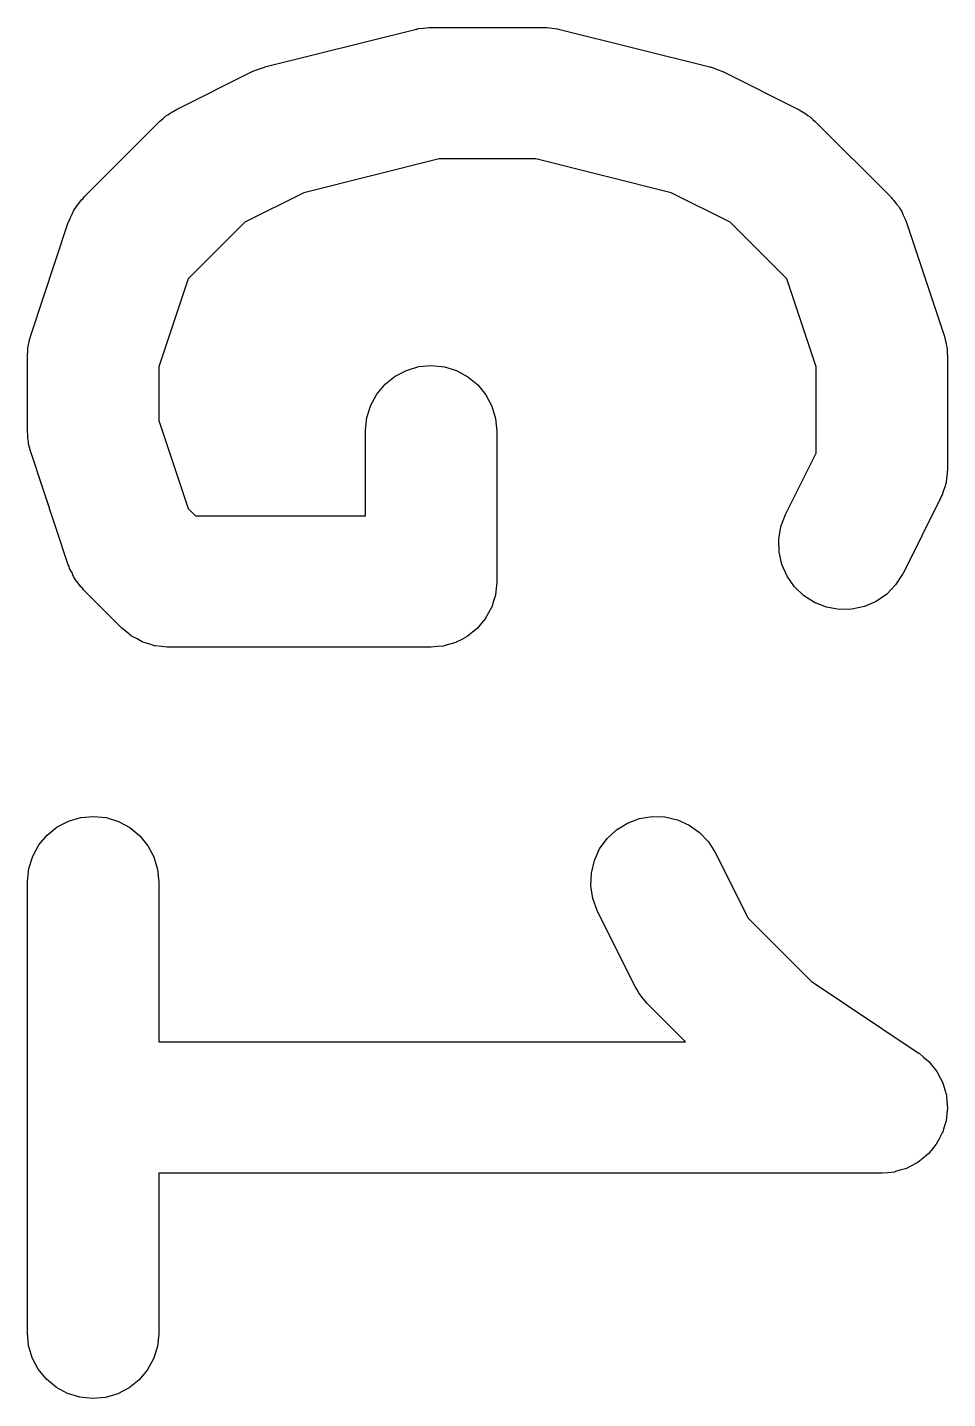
# Model space of a CAD drawing. Extents: x 75.1 to 163.4, y -88.1 to -68.5.
# Drawn here: x 89.087 to 89.787, y -71.26 to -70.218 of the extents above; entities that cross this region are included whole.
import ezdxf

# ---------------------------------------------------------------- set-up
doc = ezdxf.new("R2010")
doc.units = 0
doc.layers.add('BLACK', color=7, linetype='CONTINUOUS')

msp = doc.modelspace()

# ---------------------------------------------------------------- linework, layer by layer
at = {"layer": 'BLACK', "linetype": 'CONTINUOUS'}
for p, q in [((89.2673, -70.2476), (89.3816, -70.2191)), ((89.3816, -70.2191), (89.3823, -70.2189)), ((89.3823, -70.2189), (89.3831, -70.2188)), ((89.3831, -70.2188), (89.384, -70.2185)), ((89.384, -70.2185), (89.388, -70.2181)), ((89.388, -70.2181), (89.3919, -70.2176)), ((89.3919, -70.2176), (89.3928, -70.2177)), ((89.3928, -70.2177), (89.3937, -70.2176)), ((89.3937, -70.2176), (89.4794, -70.2176)), ((89.4794, -70.2176), (89.4801, -70.2176)), ((89.4801, -70.2176), (89.481, -70.2177)), ((89.481, -70.2177), (89.4819, -70.2176)), ((89.4819, -70.2176), (89.4859, -70.2182)), ((89.4859, -70.2182), (89.4898, -70.2187)), ((89.4898, -70.2187), (89.4907, -70.2189)), ((89.4907, -70.2189), (89.4916, -70.2191)), ((89.4916, -70.2191), (89.6058, -70.2476)), ((89.1999, -70.28), (89.2571, -70.2514)), ((89.2571, -70.2514), (89.2577, -70.2511)), ((89.2577, -70.2511), (89.2579, -70.251)), ((89.2579, -70.251), (89.2581, -70.2509)), ((89.2581, -70.2509), (89.2625, -70.2493)), ((89.2625, -70.2493), (89.2669, -70.2477)), ((89.2669, -70.2477), (89.2671, -70.2477)), ((89.2671, -70.2477), (89.2673, -70.2476)), ((89.6058, -70.2476), (89.6065, -70.2478)), ((89.6065, -70.2478), (89.6067, -70.2479)), ((89.6067, -70.2479), (89.607, -70.2479)), ((89.607, -70.2479), (89.6114, -70.2496)), ((89.6114, -70.2496), (89.6157, -70.2512)), ((89.6157, -70.2512), (89.6159, -70.2513)), ((89.6159, -70.2513), (89.6161, -70.2514)), ((89.6161, -70.2514), (89.6732, -70.28)), ((89.1917, -70.2852), (89.1934, -70.2841)), ((89.1934, -70.2841), (89.1951, -70.2828)), ((89.1951, -70.2828), (89.1975, -70.2815)), ((89.1975, -70.2815), (89.1999, -70.28)), ((89.6732, -70.28), (89.6738, -70.2803)), ((89.6738, -70.2803), (89.6762, -70.2818)), ((89.6762, -70.2818), (89.6787, -70.2832)), ((89.6787, -70.2832), (89.6803, -70.2845)), ((89.6803, -70.2845), (89.682, -70.2856)), ((89.1298, -70.3465), (89.1869, -70.2894)), ((89.1869, -70.2894), (89.1874, -70.2889)), ((89.1874, -70.2889), (89.1896, -70.2871)), ((89.1896, -70.2871), (89.1917, -70.2852)), ((89.682, -70.2856), (89.684, -70.2876)), ((89.684, -70.2876), (89.6862, -70.2894)), ((89.6862, -70.2894), (89.7434, -70.3465)), ((89.3999, -70.3176), (89.2969, -70.3433)), ((89.4733, -70.3176), (89.3999, -70.3176)), ((89.5763, -70.3433), (89.4733, -70.3176)), ((89.1289, -70.3476), (89.1298, -70.3465)), ((89.2969, -70.3433), (89.2519, -70.3658)), ((89.6212, -70.3658), (89.5763, -70.3433)), ((89.7434, -70.3465), (89.7438, -70.347)), ((89.7438, -70.347), (89.7448, -70.3482)), ((89.1206, -70.3596), (89.122, -70.3565)), ((89.122, -70.3565), (89.1229, -70.3553)), ((89.1229, -70.3553), (89.1236, -70.354)), ((89.1236, -70.354), (89.1258, -70.3514)), ((89.1258, -70.3514), (89.1278, -70.3486)), ((89.1278, -70.3486), (89.1289, -70.3476)), ((89.7448, -70.3482), (89.7458, -70.3492)), ((89.7458, -70.3492), (89.7478, -70.352)), ((89.7478, -70.352), (89.7499, -70.3546)), ((89.7499, -70.3546), (89.7506, -70.3559)), ((89.7506, -70.3559), (89.7515, -70.3571)), ((89.7515, -70.3571), (89.7529, -70.3603)), ((89.0891, -70.4518), (89.1177, -70.366)), ((89.1177, -70.366), (89.1179, -70.3654)), ((89.1179, -70.3654), (89.1185, -70.3641)), ((89.1185, -70.3641), (89.119, -70.3626)), ((89.119, -70.3626), (89.1206, -70.3596)), ((89.2519, -70.3658), (89.2088, -70.4089)), ((89.6643, -70.4089), (89.6212, -70.3658)), ((89.7529, -70.3603), (89.7544, -70.3633)), ((89.7544, -70.3633), (89.7548, -70.3647)), ((89.7548, -70.3647), (89.7554, -70.366)), ((89.7554, -70.366), (89.784, -70.4518)), ((89.2088, -70.4089), (89.1866, -70.4757)), ((89.6866, -70.4757), (89.6643, -70.4089)), ((89.0869, -70.4641), (89.087, -70.4613)), ((89.087, -70.4613), (89.0874, -70.4592)), ((89.0874, -70.4592), (89.0877, -70.4572)), ((89.0877, -70.4572), (89.0885, -70.4545)), ((89.0885, -70.4545), (89.0891, -70.4518)), ((89.784, -70.4518), (89.7842, -70.4524)), ((89.7842, -70.4524), (89.7848, -70.4552)), ((89.7848, -70.4552), (89.7856, -70.4579)), ((89.7856, -70.4579), (89.7858, -70.4599)), ((89.7858, -70.4599), (89.7863, -70.462)), ((89.0866, -70.4669), (89.0869, -70.4641)), ((89.0866, -70.4676), (89.0866, -70.4669)), ((89.0866, -70.5247), (89.0866, -70.4676)), ((89.7863, -70.462), (89.7863, -70.4648)), ((89.7863, -70.4648), (89.7866, -70.4676)), ((89.7866, -70.4676), (89.7866, -70.5533)), ((89.1866, -70.4757), (89.1866, -70.5166)), ((89.3663, -70.4829), (89.375, -70.4784)), ((89.375, -70.4784), (89.3843, -70.4756)), ((89.3843, -70.4756), (89.3941, -70.4747)), ((89.3941, -70.4747), (89.4038, -70.4757)), ((89.4038, -70.4757), (89.4131, -70.4786)), ((89.4131, -70.4786), (89.4217, -70.4833)), ((89.6866, -70.5415), (89.6866, -70.4757)), ((89.3525, -70.4965), (89.3587, -70.489)), ((89.3587, -70.489), (89.3663, -70.4829)), ((89.4217, -70.4833), (89.4292, -70.4895)), ((89.4292, -70.4895), (89.4354, -70.497)), ((89.3478, -70.505), (89.3525, -70.4965)), ((89.4354, -70.497), (89.4399, -70.5057)), ((89.3448, -70.5143), (89.3478, -70.505)), ((89.4399, -70.5057), (89.4428, -70.515)), ((89.1866, -70.5166), (89.2088, -70.5834)), ((89.3437, -70.524), (89.3448, -70.5143)), ((89.3437, -70.5247), (89.3437, -70.524)), ((89.4428, -70.515), (89.4437, -70.5247)), ((89.0868, -70.5275), (89.0866, -70.5247)), ((89.0869, -70.5303), (89.0868, -70.5275)), ((89.0873, -70.5323), (89.0869, -70.5303)), ((89.0875, -70.5344), (89.0873, -70.5323)), ((89.0883, -70.5371), (89.0875, -70.5344)), ((89.3437, -70.589), (89.3437, -70.5247)), ((89.4437, -70.5247), (89.4437, -70.639)), ((89.0889, -70.5399), (89.0883, -70.5371)), ((89.0891, -70.5405), (89.0889, -70.5399)), ((89.1177, -70.6262), (89.0891, -70.5405)), ((89.6633, -70.5881), (89.6866, -70.5415)), ((89.7866, -70.554), (89.7864, -70.5554)), ((89.7864, -70.5554), (89.7864, -70.5569)), ((89.7866, -70.5533), (89.7866, -70.554)), ((89.785, -70.5651), (89.7848, -70.5665)), ((89.7855, -70.5637), (89.785, -70.5651)), ((89.7859, -70.5603), (89.7855, -70.5637)), ((89.7864, -70.5569), (89.7859, -70.5603)), ((89.7813, -70.5756), (89.7527, -70.6328)), ((89.7818, -70.5743), (89.7813, -70.5756)), ((89.7825, -70.573), (89.7818, -70.5743)), ((89.7836, -70.5697), (89.7825, -70.573)), ((89.7848, -70.5665), (89.7836, -70.5697)), ((89.2088, -70.5834), (89.2144, -70.589)), ((89.2144, -70.589), (89.3437, -70.589)), ((89.6581, -70.6068), (89.6598, -70.5972)), ((89.6598, -70.5972), (89.6633, -70.5881)), ((89.6584, -70.6166), (89.6581, -70.6068)), ((89.6605, -70.6261), (89.6584, -70.6166)), ((89.1183, -70.6276), (89.1177, -70.6262)), ((89.1187, -70.629), (89.1183, -70.6276)), ((89.6645, -70.635), (89.6605, -70.6261)), ((89.1203, -70.632), (89.1187, -70.629)), ((89.1217, -70.6352), (89.1203, -70.632)), ((89.1225, -70.6364), (89.1217, -70.6352)), ((89.1232, -70.6377), (89.1225, -70.6364)), ((89.1253, -70.6403), (89.1232, -70.6377)), ((89.4437, -70.639), (89.4437, -70.6393)), ((89.6701, -70.643), (89.6645, -70.635)), ((89.7524, -70.6334), (89.7471, -70.6416)), ((89.7527, -70.6328), (89.7524, -70.6334)), ((89.1273, -70.6431), (89.1253, -70.6403)), ((89.1284, -70.6441), (89.1273, -70.6431)), ((89.1293, -70.6453), (89.1284, -70.6441)), ((89.1298, -70.6458), (89.1293, -70.6453)), ((89.1584, -70.6744), (89.1298, -70.6458)), ((89.4426, -70.6494), (89.4412, -70.6539)), ((89.4427, -70.6491), (89.4426, -70.6492)), ((89.4426, -70.6492), (89.4426, -70.6494)), ((89.4432, -70.6443), (89.4427, -70.6491)), ((89.4437, -70.6397), (89.4432, -70.6443)), ((89.4437, -70.6393), (89.4437, -70.6393)), ((89.4437, -70.6393), (89.4437, -70.6394)), ((89.4437, -70.6394), (89.4437, -70.6397)), ((89.6771, -70.6497), (89.6701, -70.643)), ((89.7403, -70.6486), (89.7323, -70.6541)), ((89.7471, -70.6416), (89.7403, -70.6486)), ((89.4397, -70.6587), (89.4374, -70.6628)), ((89.4398, -70.6584), (89.4397, -70.6585)), ((89.4397, -70.6585), (89.4397, -70.6587)), ((89.4412, -70.6539), (89.4398, -70.6584)), ((89.6853, -70.655), (89.6771, -70.6497)), ((89.6944, -70.6585), (89.6853, -70.655)), ((89.704, -70.6603), (89.6944, -70.6585)), ((89.7138, -70.6601), (89.704, -70.6603)), ((89.7233, -70.658), (89.7138, -70.6601)), ((89.7323, -70.6541), (89.7233, -70.658)), ((89.435, -70.6672), (89.432, -70.6708)), ((89.4351, -70.6671), (89.435, -70.6672)), ((89.4352, -70.667), (89.4351, -70.6671)), ((89.4374, -70.6628), (89.4352, -70.667)), ((89.1619, -70.6773), (89.1584, -70.6744)), ((89.1655, -70.6803), (89.1619, -70.6773)), ((89.1657, -70.6804), (89.1655, -70.6803)), ((89.1659, -70.6805), (89.1657, -70.6804)), ((89.17, -70.6827), (89.1659, -70.6805)), ((89.4211, -70.6808), (89.417, -70.683)), ((89.4212, -70.6807), (89.4211, -70.6808)), ((89.4214, -70.6806), (89.4212, -70.6807)), ((89.4251, -70.6776), (89.4214, -70.6806)), ((89.4287, -70.6747), (89.4251, -70.6776)), ((89.4288, -70.6746), (89.4287, -70.6747)), ((89.4289, -70.6745), (89.4288, -70.6746)), ((89.432, -70.6708), (89.4289, -70.6745)), ((89.174, -70.685), (89.17, -70.6827)), ((89.1743, -70.685), (89.174, -70.685)), ((89.1745, -70.6852), (89.1743, -70.685)), ((89.1789, -70.6865), (89.1745, -70.6852)), ((89.1833, -70.6879), (89.1789, -70.6865)), ((89.1836, -70.6879), (89.1833, -70.6879)), ((89.1838, -70.688), (89.1836, -70.6879)), ((89.1885, -70.6885), (89.1838, -70.688)), ((89.193, -70.689), (89.1885, -70.6885)), ((89.1935, -70.689), (89.193, -70.689)), ((89.1936, -70.689), (89.1935, -70.689)), ((89.1935, -70.689), (89.1935, -70.689)), ((89.1937, -70.689), (89.1936, -70.689)), ((89.3937, -70.689), (89.1937, -70.689)), ((89.3984, -70.6885), (89.3937, -70.689)), ((89.4031, -70.6881), (89.3984, -70.6885)), ((89.4032, -70.6881), (89.4031, -70.6881)), ((89.4034, -70.688), (89.4032, -70.6881)), ((89.408, -70.6867), (89.4034, -70.688)), ((89.4124, -70.6854), (89.408, -70.6867)), ((89.4126, -70.6853), (89.4124, -70.6854)), ((89.4128, -70.6852), (89.4126, -70.6853)), ((89.417, -70.683), (89.4128, -70.6852)), ((89.1016, -70.8318), (89.1092, -70.8257)), ((89.1092, -70.8257), (89.1178, -70.8212)), ((89.1178, -70.8212), (89.1272, -70.8185)), ((89.1272, -70.8185), (89.1369, -70.8176)), ((89.1369, -70.8176), (89.1466, -70.8186)), ((89.1466, -70.8186), (89.1559, -70.8215)), ((89.1559, -70.8215), (89.1645, -70.8261)), ((89.1645, -70.8261), (89.172, -70.8323)), ((89.5348, -70.8278), (89.5431, -70.8227)), ((89.5431, -70.8227), (89.5522, -70.8193)), ((89.5522, -70.8193), (89.5619, -70.8177)), ((89.5619, -70.8177), (89.5716, -70.818)), ((89.5716, -70.818), (89.5811, -70.8202)), ((89.5811, -70.8202), (89.59, -70.8242)), ((89.59, -70.8242), (89.598, -70.8299)), ((89.0953, -70.8393), (89.1016, -70.8318)), ((89.172, -70.8323), (89.1782, -70.8399)), ((89.5219, -70.8424), (89.5277, -70.8345)), ((89.5277, -70.8345), (89.5348, -70.8278)), ((89.598, -70.8299), (89.6047, -70.8369)), ((89.6047, -70.8369), (89.6099, -70.8452)), ((89.0906, -70.8479), (89.0953, -70.8393)), ((89.1782, -70.8399), (89.1828, -70.8485)), ((89.5179, -70.8513), (89.5219, -70.8424)), ((89.6099, -70.8452), (89.6348, -70.8951)), ((89.0866, -70.8669), (89.0877, -70.8572)), ((89.0877, -70.8572), (89.0906, -70.8479)), ((89.1828, -70.8485), (89.1856, -70.8579)), ((89.1856, -70.8579), (89.1866, -70.8676)), ((89.5156, -70.8608), (89.5179, -70.8513)), ((89.0866, -70.8676), (89.0866, -70.8669)), ((89.0866, -71.2104), (89.0866, -70.8676)), ((89.1866, -70.8676), (89.1866, -70.989)), ((89.5152, -70.8705), (89.5156, -70.8608)), ((89.5167, -70.8801), (89.5152, -70.8705)), ((89.5201, -70.8893), (89.5167, -70.8801)), ((89.5204, -70.8899), (89.5201, -70.8893)), ((89.549, -70.9471), (89.5204, -70.8899)), ((89.6348, -70.8951), (89.6827, -70.943)), ((89.5505, -70.9495), (89.549, -70.9471)), ((89.5518, -70.9519), (89.5505, -70.9495)), ((89.5531, -70.9536), (89.5518, -70.9519)), ((89.6827, -70.943), (89.7643, -70.9974)), ((89.5542, -70.9553), (89.5531, -70.9536)), ((89.5561, -70.9574), (89.5542, -70.9553)), ((89.5579, -70.9596), (89.5561, -70.9574)), ((89.5584, -70.9601), (89.5579, -70.9596)), ((89.5873, -70.989), (89.5584, -70.9601)), ((89.1866, -70.989), (89.5873, -70.989)), ((89.7643, -70.9974), (89.7648, -70.9977)), ((89.7648, -70.9977), (89.7648, -70.9977)), ((89.7648, -70.9977), (89.7648, -70.9977)), ((89.7648, -70.9977), (89.7649, -70.9978)), ((89.7649, -70.9978), (89.7683, -71.0007)), ((89.7683, -71.0007), (89.7723, -71.004)), ((89.7723, -71.004), (89.7723, -71.004)), ((89.7723, -71.004), (89.7724, -71.0041)), ((89.7724, -71.0041), (89.7754, -71.0079)), ((89.7754, -71.0079), (89.7784, -71.0116)), ((89.7784, -71.0116), (89.7784, -71.0117)), ((89.7784, -71.0117), (89.7785, -71.0117)), ((89.7785, -71.0117), (89.781, -71.0165)), ((89.781, -71.0165), (89.7829, -71.0203)), ((89.7829, -71.0203), (89.7829, -71.0203)), ((89.7829, -71.0203), (89.783, -71.0203)), ((89.783, -71.0203), (89.7845, -71.0256)), ((89.7845, -71.0256), (89.7857, -71.0296)), ((89.7857, -71.0296), (89.7857, -71.0297)), ((89.7857, -71.0297), (89.7857, -71.0297)), ((89.7857, -71.0297), (89.7861, -71.0346)), ((89.7861, -71.0346), (89.7866, -71.0393)), ((89.7861, -71.0436), (89.7856, -71.0491)), ((89.7866, -71.0394), (89.7861, -71.0436)), ((89.7866, -71.0393), (89.7866, -71.0394)), ((89.7866, -71.0394), (89.7866, -71.0394)), ((89.7841, -71.0538), (89.7827, -71.0584)), ((89.7855, -71.0491), (89.7841, -71.0538)), ((89.7856, -71.0491), (89.7855, -71.0491)), ((89.7855, -71.0491), (89.7855, -71.0491)), ((89.7803, -71.0628), (89.778, -71.067)), ((89.7826, -71.0584), (89.7803, -71.0628)), ((89.7827, -71.0584), (89.7826, -71.0584)), ((89.7826, -71.0584), (89.7826, -71.0584)), ((89.7717, -71.0745), (89.7681, -71.0775)), ((89.7718, -71.0745), (89.7717, -71.0745)), ((89.7751, -71.0705), (89.7718, -71.0745)), ((89.7718, -71.0745), (89.7718, -71.0745)), ((89.778, -71.067), (89.7751, -71.0705)), ((89.778, -71.067), (89.778, -71.067)), ((89.778, -71.067), (89.778, -71.067)), ((89.7504, -71.0868), (89.7463, -71.088)), ((89.7556, -71.0853), (89.7504, -71.0868)), ((89.7596, -71.0831), (89.7556, -71.0852)), ((89.7556, -71.0852), (89.7556, -71.0852)), ((89.7556, -71.0852), (89.7556, -71.0853)), ((89.7642, -71.0807), (89.7596, -71.0831)), ((89.7681, -71.0775), (89.7642, -71.0806)), ((89.7642, -71.0806), (89.7642, -71.0807)), ((89.7642, -71.0807), (89.7642, -71.0807)), ((89.7366, -71.089), (89.1866, -71.089)), ((89.1866, -71.089), (89.1866, -71.2104)), ((89.7411, -71.0886), (89.7366, -71.089)), ((89.7462, -71.0881), (89.7411, -71.0886)), ((89.7463, -71.088), (89.7462, -71.0881)), ((89.7462, -71.0881), (89.7462, -71.0881)), ((89.0875, -71.2201), (89.0866, -71.2104)), ((89.1866, -71.2111), (89.1855, -71.2208)), ((89.1866, -71.2104), (89.1866, -71.2111)), ((89.0903, -71.2295), (89.0875, -71.2201)), ((89.1855, -71.2208), (89.1825, -71.2301)), ((89.0949, -71.2381), (89.0903, -71.2295)), ((89.1825, -71.2301), (89.1778, -71.2387)), ((89.1011, -71.2457), (89.0949, -71.2381)), ((89.1778, -71.2387), (89.1716, -71.2462)), ((89.1086, -71.2519), (89.1011, -71.2457)), ((89.1172, -71.2565), (89.1086, -71.2519)), ((89.1639, -71.2523), (89.1553, -71.2568)), ((89.1716, -71.2462), (89.1639, -71.2523)), ((89.1265, -71.2594), (89.1172, -71.2565)), ((89.1362, -71.2604), (89.1265, -71.2594)), ((89.1459, -71.2595), (89.1362, -71.2604)), ((89.1553, -71.2568), (89.1459, -71.2595))]:
    msp.add_line(p, q, dxfattribs=at)

doc.saveas('drawing.dxf')
